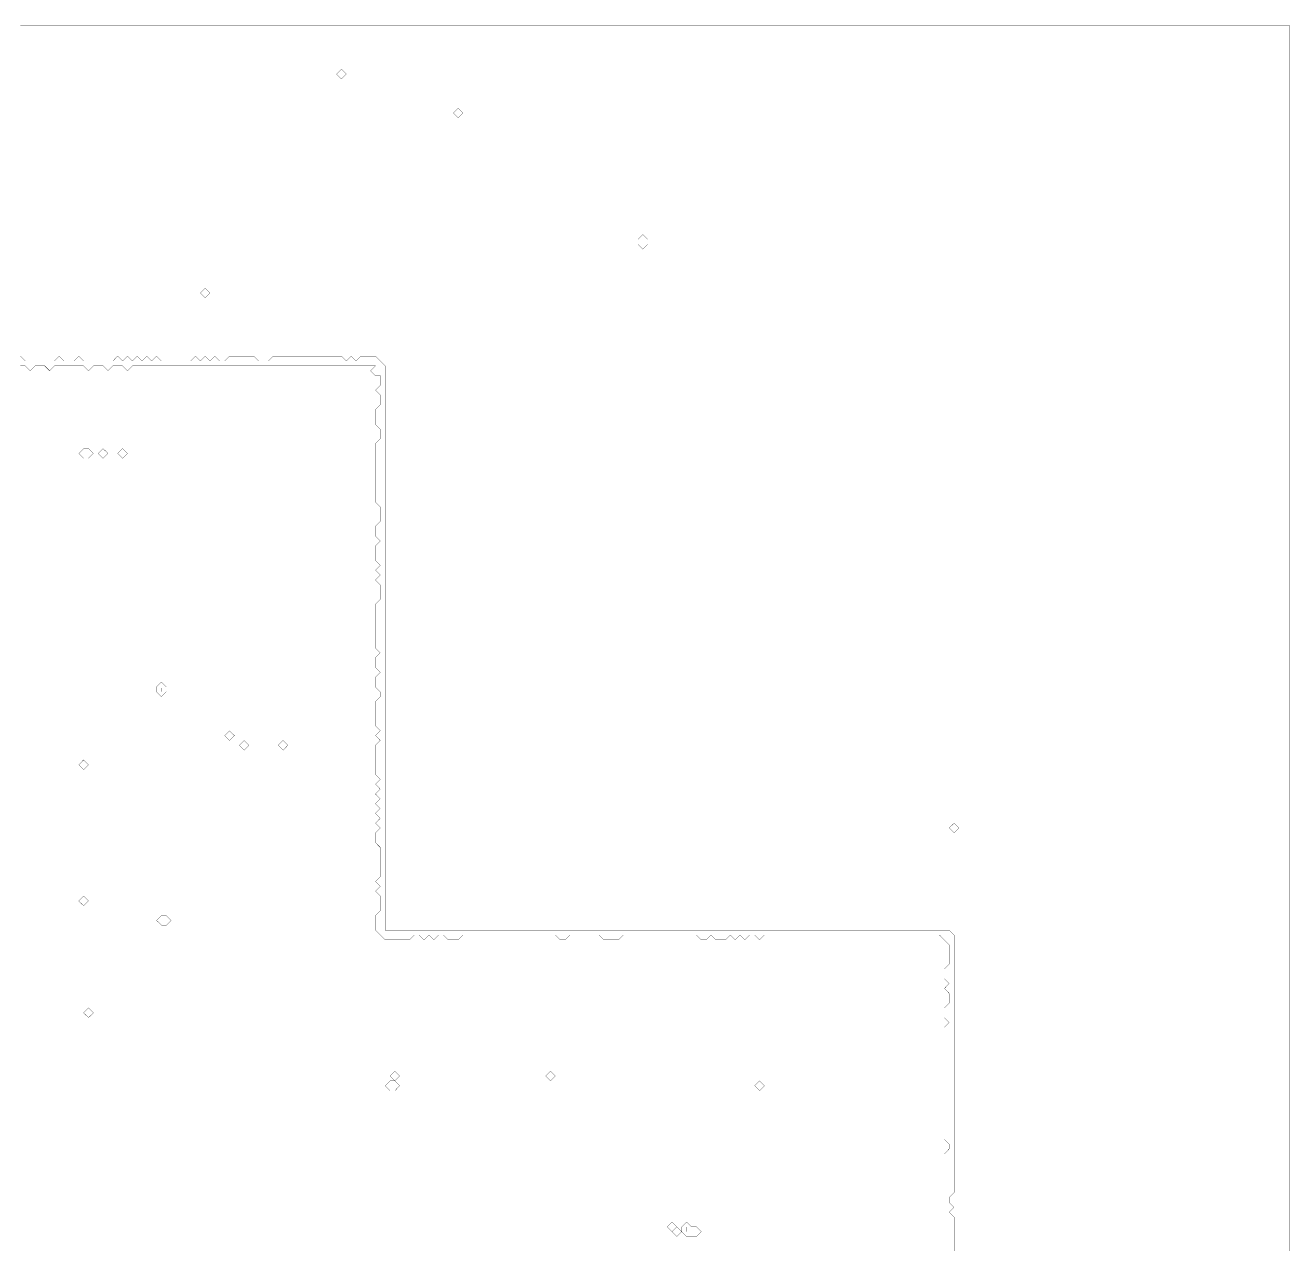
# Model space of a CAD drawing. Header units: metres. Extents: x 0 to 5148, y -5148 to 0.
# Drawn here: x 2529 to 5148, y -2534 to 0 of the extents above; entities that cross this region are included whole.
import ezdxf

# ---------------------------------------------------------------- set-up
doc = ezdxf.new("R2010")
doc.units = ezdxf.units.M
doc.layers.add('conductor', color=1, linetype='Continuous')
doc.layers.add('substrate', color=5, linetype='Continuous')

msp = doc.modelspace()

# ---------------------------------------------------------------- linework, layer by layer
at = {"layer": 'conductor', "const_width": 0.5}
msp.add_lwpolyline([(4432.7, -2538.7), (4432.7, -2528.6), (4432.7, -2518.6), (4432.7, -2508.5), (4432.7, -2498.4), (4432.7, -2488.3), (4432.7, -2478.3), (4432.7, -2468.2), (4432.7, -2458.1), (4432.7, -2448), (4432.7, -2438), (4432.7, -2427.9), (4432.7, -2417.8), (4432.7, -2407.7), (4432.7, -2397.7), (4432.7, -2387.6), (4432.7, -2377.5), (4432.7, -2367.4), (4432.7, -2357.4), (4432.7, -2347.3), (4432.7, -2337.2), (4442.7, -2327.1), (4442.7, -2317.1), (4432.7, -2307), (4432.7, -2296.9), (4432.7, -2286.8), (4432.7, -2276.8), (4432.7, -2266.7), (4432.7, -2256.6), (4432.7, -2246.6), (4432.7, -2236.5), (4432.7, -2226.4), (4432.7, -2216.3), (4432.7, -2206.3), (4432.7, -2196.2), (4432.7, -2186.1), (4432.7, -2176), (4432.7, -2166), (4432.7, -2155.9), (4432.7, -2145.8), (4432.7, -2135.7), (4432.7, -2125.7), (4432.7, -2115.6), (4432.7, -2105.5), (4432.7, -2095.4), (4432.7, -2085.4), (4432.7, -2075.3), (4442.7, -2065.2), (4432.7, -2055.1), (4432.7, -2045.1), (4432.7, -2035), (4442.7, -2024.9), (4442.7, -2014.8), (4442.7, -2004.8), (4432.7, -1994.7), (4442.7, -1984.6), (4432.7, -1974.5), (4432.7, -1964.5), (4432.7, -1954.4), (4442.7, -1944.3), (4442.7, -1934.2), (4442.7, -1924.2), (4442.7, -1914.1), (4442.7, -1904), (4432.7, -1894), (4422.6, -1883.9), (4412.5, -1883.9), (4402.4, -1883.9), (4392.4, -1883.9), (4382.3, -1883.9), (4372.2, -1883.9), (4362.1, -1883.9), (4352.1, -1883.9), (4342, -1883.9), (4331.9, -1883.9), (4321.8, -1883.9), (4311.8, -1883.9), (4301.7, -1883.9), (4291.6, -1883.9), (4281.5, -1883.9), (4271.5, -1883.9), (4261.4, -1883.9), (4251.3, -1883.9), (4241.2, -1883.9), (4231.2, -1883.9), (4221.1, -1883.9), (4211, -1883.9), (4200.9, -1883.9), (4190.9, -1883.9), (4180.8, -1883.9), (4170.7, -1883.9), (4160.7, -1883.9), (4150.6, -1883.9), (4140.5, -1883.9), (4130.4, -1883.9), (4120.4, -1883.9), (4110.3, -1883.9), (4100.2, -1883.9), (4090.1, -1883.9), (4080.1, -1883.9), (4070, -1883.9), (4059.9, -1883.9), (4049.8, -1894), (4039.8, -1883.9), (4029.7, -1883.9), (4019.6, -1894), (4009.5, -1883.9), (3999.5, -1894), (3989.4, -1883.9), (3979.3, -1894), (3969.2, -1894), (3959.2, -1894), (3949.1, -1883.9), (3939, -1894), (3928.9, -1894), (3918.9, -1883.9), (3908.8, -1883.9), (3898.7, -1883.9), (3888.6, -1883.9), (3878.6, -1883.9), (3868.5, -1883.9), (3858.4, -1883.9), (3848.4, -1883.9), (3838.3, -1883.9), (3828.2, -1883.9), (3818.1, -1883.9), (3808.1, -1883.9), (3798, -1883.9), (3787.9, -1883.9), (3777.8, -1883.9), (3767.8, -1883.9), (3757.7, -1894), (3747.6, -1894), (3737.5, -1894), (3727.5, -1894), (3717.4, -1883.9), (3707.3, -1883.9), (3697.2, -1883.9), (3687.2, -1883.9), (3677.1, -1883.9), (3667, -1883.9), (3656.9, -1883.9), (3646.9, -1894), (3636.8, -1894), (3626.7, -1883.9), (3616.6, -1883.9), (3606.6, -1883.9), (3596.5, -1883.9), (3586.4, -1883.9), (3576.3, -1883.9), (3566.3, -1883.9), (3556.2, -1883.9), (3546.1, -1883.9), (3536.1, -1883.9), (3526, -1883.9), (3515.9, -1883.9), (3505.8, -1883.9), (3495.8, -1883.9), (3485.7, -1883.9), (3475.6, -1883.9), (3465.5, -1883.9), (3455.5, -1883.9), (3445.4, -1883.9), (3435.3, -1883.9), (3425.2, -1894), (3415.2, -1894), (3405.1, -1894), (3395, -1883.9), (3384.9, -1883.9), (3374.9, -1894), (3364.8, -1883.9), (3354.7, -1894), (3344.6, -1883.9), (3334.6, -1883.9), (3324.5, -1894), (3314.4, -1894), (3304.3, -1894), (3294.3, -1894), (3284.2, -1894), (3274.1, -1894), (3264, -1883.9), (3254, -1873.8), (3254, -1863.7), (3254, -1853.7), (3254, -1843.6), (3264, -1833.5), (3264, -1823.4), (3264, -1813.4), (3264, -1803.3), (3254, -1793.2), (3264, -1783.1), (3254, -1773.1), (3264, -1763), (3264, -1752.9), (3264, -1742.8), (3264, -1732.8), (3264, -1722.7), (3264, -1712.6), (3264, -1702.5), (3254, -1692.5), (3254, -1682.4), (3254, -1672.3), (3264, -1662.2), (3254, -1652.2), (3264, -1642.1), (3254, -1632), (3264, -1621.9), (3254, -1611.9), (3264, -1601.8), (3254, -1591.7), (3264, -1581.7), (3254, -1571.6), (3264, -1561.5), (3254, -1551.4), (3254, -1541.4), (3254, -1531.3), (3254, -1521.2), (3254, -1511.1), (3254, -1501.1), (3254, -1491), (3264, -1480.9), (3254, -1470.8), (3264, -1460.8), (3254, -1450.7), (3254, -1440.6), (3254, -1430.5), (3254, -1420.5), (3254, -1410.4), (3254, -1400.3), (3264, -1390.2), (3264, -1380.2), (3254, -1370.1), (3254, -1360), (3254, -1349.9), (3264, -1339.9), (3254, -1329.8), (3254, -1319.7), (3254, -1309.6), (3264, -1299.6), (3254, -1289.5), (3254, -1279.4), (3254, -1269.4), (3254, -1259.3), (3254, -1249.2), (3254, -1239.1), (3254, -1229.1), (3254, -1219), (3254, -1208.9), (3254, -1198.8), (3264, -1188.8), (3264, -1178.7), (3264, -1168.6), (3264, -1158.5), (3254, -1148.5), (3264, -1138.4), (3254, -1128.3), (3264, -1118.2), (3254, -1108.2), (3254, -1098.1), (3254, -1088), (3254, -1077.9), (3264, -1067.9), (3254, -1057.8), (3254, -1047.7), (3254, -1037.6), (3264, -1027.6), (3264, -1017.5), (3264, -1007.4), (3264, -997.3), (3254, -987.3), (3254, -977.2), (3254, -967.1), (3254, -957.1), (3254, -947), (3254, -936.9), (3254, -926.8), (3254, -916.8), (3254, -906.7), (3254, -896.6), (3254, -886.5), (3254, -876.5), (3254, -866.4), (3264, -856.3), (3264, -846.2), (3264, -836.2), (3254, -826.1), (3254, -816), (3254, -805.9), (3254, -795.9), (3264, -785.8), (3264, -775.7), (3264, -765.6), (3254, -755.6), (3264, -745.5), (3264, -735.4), (3264, -725.3), (3254, -725.3), (3243.9, -715.3), (3254, -705.2), (3243.9, -705.2), (3233.8, -705.2), (3223.8, -705.2), (3213.7, -705.2), (3203.6, -705.2), (3193.5, -705.2), (3183.5, -705.2), (3173.4, -705.2), (3163.3, -705.2), (3153.2, -705.2), (3143.2, -705.2), (3133.1, -705.2), (3123, -705.2), (3112.9, -705.2), (3102.9, -705.2), (3092.8, -705.2), (3082.7, -705.2), (3072.6, -705.2), (3062.6, -705.2), (3052.5, -705.2), (3042.4, -705.2), (3032.3, -705.2), (3022.3, -705.2), (3012.2, -705.2), (3002.1, -705.2), (2992, -705.2), (2982, -705.2), (2971.9, -705.2), (2961.8, -705.2), (2951.7, -705.2), (2941.7, -705.2), (2931.6, -705.2), (2921.5, -705.2), (2911.4, -705.2), (2901.4, -705.2), (2891.3, -705.2), (2881.2, -705.2), (2871.2, -705.2), (2861.1, -705.2), (2851, -705.2), (2840.9, -705.2), (2830.9, -705.2), (2820.8, -705.2), (2810.7, -705.2), (2800.6, -705.2), (2790.6, -705.2), (2780.5, -705.2), (2770.4, -705.2), (2760.3, -705.2), (2750.3, -705.2), (2740.2, -715.3), (2730.1, -705.2), (2720, -705.2), (2710, -705.2), (2699.9, -715.3), (2689.8, -705.2), (2679.7, -705.2), (2669.7, -705.2), (2659.6, -715.3), (2649.5, -705.2), (2639.4, -705.2), (2629.4, -705.2), (2619.3, -705.2), (2609.2, -705.2), (2599.1, -705.2), (2589.1, -705.2), (2579, -715.3), (2568.9, -705.2), (2558.9, -705.2), (2548.8, -705.2), (2538.7, -715.3), (2528.6, -705.2), (2518.6, -705.2)], dxfattribs=at)
for points in [[(2639.4, -886.5), (2649.5, -876.5), (2659.6, -876.5), (2669.7, -886.5), (2659.6, -896.6), (2649.5, -896.6)], [(2679.7, -886.5), (2689.8, -876.5), (2699.9, -886.5), (2689.8, -896.6)], [(2720, -886.5), (2730.1, -876.5), (2740.2, -886.5), (2730.1, -896.6)], [(2800.6, -1370.1), (2810.7, -1360), (2820.8, -1370.1), (2820.8, -1380.2), (2810.7, -1390.2), (2800.6, -1380.2)], [(2941.7, -1470.8), (2951.7, -1460.8), (2961.8, -1470.8), (2951.7, -1480.9)], [(2971.9, -1491), (2982, -1480.9), (2992, -1491), (2982, -1501.1)], [(3052.5, -1491), (3062.6, -1480.9), (3072.6, -1491), (3062.6, -1501.1)], [(2639.4, -1531.3), (2649.5, -1521.2), (2659.6, -1531.3), (2649.5, -1541.4)], [(2639.4, -1813.4), (2649.5, -1803.3), (2659.6, -1813.4), (2649.5, -1823.4)], [(2800.6, -1853.7), (2810.7, -1843.6), (2820.8, -1843.6), (2830.9, -1853.7), (2820.8, -1863.7), (2810.7, -1863.7)], [(2649.5, -2045.1), (2659.6, -2035), (2669.7, -2045.1), (2659.6, -2055.1)], [(3284.2, -2176), (3294.3, -2166), (3304.3, -2176), (3294.3, -2186.1)], [(3606.6, -2176), (3616.6, -2166), (3626.7, -2176), (3616.6, -2186.1)], [(3274.1, -2196.2), (3284.2, -2186.1), (3294.3, -2186.1), (3304.3, -2196.2), (3294.3, -2206.3), (3284.2, -2206.3)], [(4039.8, -2196.2), (4049.8, -2186.1), (4059.9, -2196.2), (4049.8, -2206.3)], [(3858.4, -2488.3), (3868.5, -2478.3), (3878.6, -2488.3), (3868.5, -2498.4)], [(3868.5, -2498.4), (3878.6, -2488.3), (3888.6, -2498.4), (3878.6, -2508.5)], [(3888.6, -2488.3), (3898.7, -2478.3), (3908.8, -2488.3), (3918.9, -2488.3), (3928.9, -2498.4), (3918.9, -2508.5), (3908.8, -2508.5), (3898.7, -2508.5), (3888.6, -2498.4)]]:
    msp.add_lwpolyline(points, close=True, dxfattribs=at)
at = {"layer": 'substrate', "const_width": 0.5}
for points in [[(5147.9, -2538.7), (5147.9, -2528.6), (5147.9, -2518.6), (5147.9, -2508.5), (5147.9, -2498.4), (5147.9, -2488.3), (5147.9, -2478.3), (5147.9, -2468.2), (5147.9, -2458.1), (5147.9, -2448), (5147.9, -2438), (5147.9, -2427.9), (5147.9, -2417.8), (5147.9, -2407.7), (5147.9, -2397.7), (5147.9, -2387.6), (5147.9, -2377.5), (5147.9, -2367.4), (5147.9, -2357.4), (5147.9, -2347.3), (5147.9, -2337.2), (5147.9, -2327.1), (5147.9, -2317.1), (5147.9, -2307), (5147.9, -2296.9), (5147.9, -2286.8), (5147.9, -2276.8), (5147.9, -2266.7), (5147.9, -2256.6), (5147.9, -2246.6), (5147.9, -2236.5), (5147.9, -2226.4), (5147.9, -2216.3), (5147.9, -2206.3), (5147.9, -2196.2), (5147.9, -2186.1), (5147.9, -2176), (5147.9, -2166), (5147.9, -2155.9), (5147.9, -2145.8), (5147.9, -2135.7), (5147.9, -2125.7), (5147.9, -2115.6), (5147.9, -2105.5), (5147.9, -2095.4), (5147.9, -2085.4), (5147.9, -2075.3), (5147.9, -2065.2), (5147.9, -2055.1), (5147.9, -2045.1), (5147.9, -2035), (5147.9, -2024.9), (5147.9, -2014.8), (5147.9, -2004.8), (5147.9, -1994.7), (5147.9, -1984.6), (5147.9, -1974.5), (5147.9, -1964.5), (5147.9, -1954.4), (5147.9, -1944.3), (5147.9, -1934.2), (5147.9, -1924.2), (5147.9, -1914.1), (5147.9, -1904), (5147.9, -1894), (5147.9, -1883.9), (5147.9, -1873.8), (5147.9, -1863.7), (5147.9, -1853.7), (5147.9, -1843.6), (5147.9, -1833.5), (5147.9, -1823.4), (5147.9, -1813.4), (5147.9, -1803.3), (5147.9, -1793.2), (5147.9, -1783.1), (5147.9, -1773.1), (5147.9, -1763), (5147.9, -1752.9), (5147.9, -1742.8), (5147.9, -1732.8), (5147.9, -1722.7), (5147.9, -1712.6), (5147.9, -1702.5), (5147.9, -1692.5), (5147.9, -1682.4), (5147.9, -1672.3), (5147.9, -1662.2), (5147.9, -1652.2), (5147.9, -1642.1), (5147.9, -1632), (5147.9, -1621.9), (5147.9, -1611.9), (5147.9, -1601.8), (5147.9, -1591.7), (5147.9, -1581.7), (5147.9, -1571.6), (5147.9, -1561.5), (5147.9, -1551.4), (5147.9, -1541.4), (5147.9, -1531.3), (5147.9, -1521.2), (5147.9, -1511.1), (5147.9, -1501.1), (5147.9, -1491), (5147.9, -1480.9), (5147.9, -1470.8), (5147.9, -1460.8), (5147.9, -1450.7), (5147.9, -1440.6), (5147.9, -1430.5), (5147.9, -1420.5), (5147.9, -1410.4), (5147.9, -1400.3), (5147.9, -1390.2), (5147.9, -1380.2), (5147.9, -1370.1), (5147.9, -1360), (5147.9, -1349.9), (5147.9, -1339.9), (5147.9, -1329.8), (5147.9, -1319.7), (5147.9, -1309.6), (5147.9, -1299.6), (5147.9, -1289.5), (5147.9, -1279.4), (5147.9, -1269.4), (5147.9, -1259.3), (5147.9, -1249.2), (5147.9, -1239.1), (5147.9, -1229.1), (5147.9, -1219), (5147.9, -1208.9), (5147.9, -1198.8), (5147.9, -1188.8), (5147.9, -1178.7), (5147.9, -1168.6), (5147.9, -1158.5), (5147.9, -1148.5), (5147.9, -1138.4), (5147.9, -1128.3), (5147.9, -1118.2), (5147.9, -1108.2), (5147.9, -1098.1), (5147.9, -1088), (5147.9, -1077.9), (5147.9, -1067.9), (5147.9, -1057.8), (5147.9, -1047.7), (5147.9, -1037.6), (5147.9, -1027.6), (5147.9, -1017.5), (5147.9, -1007.4), (5147.9, -997.3), (5147.9, -987.3), (5147.9, -977.2), (5147.9, -967.1), (5147.9, -957.1), (5147.9, -947), (5147.9, -936.9), (5147.9, -926.8), (5147.9, -916.8), (5147.9, -906.7), (5147.9, -896.6), (5147.9, -886.5), (5147.9, -876.5), (5147.9, -866.4), (5147.9, -856.3), (5147.9, -846.2), (5147.9, -836.2), (5147.9, -826.1), (5147.9, -816), (5147.9, -805.9), (5147.9, -795.9), (5147.9, -785.8), (5147.9, -775.7), (5147.9, -765.6), (5147.9, -755.6), (5147.9, -745.5), (5147.9, -735.4), (5147.9, -725.3), (5147.9, -715.3), (5147.9, -705.2), (5147.9, -695.1), (5147.9, -685), (5147.9, -675), (5147.9, -664.9), (5147.9, -654.8), (5147.9, -644.8), (5147.9, -634.7), (5147.9, -624.6), (5147.9, -614.5), (5147.9, -604.5), (5147.9, -594.4), (5147.9, -584.3), (5147.9, -574.2), (5147.9, -564.2), (5147.9, -554.1), (5147.9, -544), (5147.9, -533.9), (5147.9, -523.9), (5147.9, -513.8), (5147.9, -503.7), (5147.9, -493.6), (5147.9, -483.6), (5147.9, -473.5), (5147.9, -463.4), (5147.9, -453.3), (5147.9, -443.3), (5147.9, -433.2), (5147.9, -423.1), (5147.9, -413), (5147.9, -403), (5147.9, -392.9), (5147.9, -382.8), (5147.9, -372.7), (5147.9, -362.7), (5147.9, -352.6), (5147.9, -342.5), (5147.9, -332.4), (5147.9, -322.4), (5147.9, -312.3), (5147.9, -302.2), (5147.9, -292.2), (5147.9, -282.1), (5147.9, -272), (5147.9, -261.9), (5147.9, -251.9), (5147.9, -241.8), (5147.9, -231.7), (5147.9, -221.6), (5147.9, -211.6), (5147.9, -201.5), (5147.9, -191.4), (5147.9, -181.3), (5147.9, -171.3), (5147.9, -161.2), (5147.9, -151.1), (5147.9, -141), (5147.9, -131), (5147.9, -120.9), (5147.9, -110.8), (5147.9, -100.7), (5147.9, -90.7), (5147.9, -80.6), (5147.9, -70.5), (5147.9, -60.4), (5147.9, -50.4), (5147.9, -40.3), (5147.9, -30.2), (5147.9, -20.1), (5147.9, -10.1), (5147.9, 0), (5137.9, 0), (5127.8, 0), (5117.7, 0), (5107.6, 0), (5097.6, 0), (5087.5, 0), (5077.4, 0), (5067.3, 0), (5057.3, 0), (5047.2, 0), (5037.1, 0), (5027, 0), (5017, 0), (5006.9, 0), (4996.8, 0), (4986.7, 0), (4976.7, 0), (4966.6, 0), (4956.5, 0), (4946.4, 0), (4936.4, 0), (4926.3, 0), (4916.2, 0), (4906.1, 0), (4896.1, 0), (4886, 0), (4875.9, 0), (4865.8, 0), (4855.8, 0), (4845.7, 0), (4835.6, 0), (4825.6, 0), (4815.5, 0), (4805.4, 0), (4795.3, 0), (4785.3, 0), (4775.2, 0), (4765.1, 0), (4755, 0), (4745, 0), (4734.9, 0), (4724.8, 0), (4714.7, 0), (4704.7, 0), (4694.6, 0), (4684.5, 0), (4674.4, 0), (4664.4, 0), (4654.3, 0), (4644.2, 0), (4634.1, 0), (4624.1, 0), (4614, 0), (4603.9, 0), (4593.8, 0), (4583.8, 0), (4573.7, 0), (4563.6, 0), (4553.5, 0), (4543.5, 0), (4533.4, 0), (4523.3, 0), (4513.2, 0), (4503.2, 0), (4493.1, 0), (4483, 0), (4473, 0), (4462.9, 0), (4452.8, 0), (4442.7, 0), (4432.7, 0), (4422.6, 0), (4412.5, 0), (4402.4, 0), (4392.4, 0), (4382.3, 0), (4372.2, 0), (4362.1, 0), (4352.1, 0), (4342, 0), (4331.9, 0), (4321.8, 0), (4311.8, 0), (4301.7, 0), (4291.6, 0), (4281.5, 0), (4271.5, 0), (4261.4, 0), (4251.3, 0), (4241.2, 0), (4231.2, 0), (4221.1, 0), (4211, 0), (4200.9, 0), (4190.9, 0), (4180.8, 0), (4170.7, 0), (4160.7, 0), (4150.6, 0), (4140.5, 0), (4130.4, 0), (4120.4, 0), (4110.3, 0), (4100.2, 0), (4090.1, 0), (4080.1, 0), (4070, 0), (4059.9, 0), (4049.8, 0), (4039.8, 0), (4029.7, 0), (4019.6, 0), (4009.5, 0), (3999.5, 0), (3989.4, 0), (3979.3, 0), (3969.2, 0), (3959.2, 0), (3949.1, 0), (3939, 0), (3928.9, 0), (3918.9, 0), (3908.8, 0), (3898.7, 0), (3888.6, 0), (3878.6, 0), (3868.5, 0), (3858.4, 0), (3848.4, 0), (3838.3, 0), (3828.2, 0), (3818.1, 0), (3808.1, 0), (3798, 0), (3787.9, 0), (3777.8, 0), (3767.8, 0), (3757.7, 0), (3747.6, 0), (3737.5, 0), (3727.5, 0), (3717.4, 0), (3707.3, 0), (3697.2, 0), (3687.2, 0), (3677.1, 0), (3667, 0), (3656.9, 0), (3646.9, 0), (3636.8, 0), (3626.7, 0), (3616.6, 0), (3606.6, 0), (3596.5, 0), (3586.4, 0), (3576.3, 0), (3566.3, 0), (3556.2, 0), (3546.1, 0), (3536.1, 0), (3526, 0), (3515.9, 0), (3505.8, 0), (3495.8, 0), (3485.7, 0), (3475.6, 0), (3465.5, 0), (3455.5, 0), (3445.4, 0), (3435.3, 0), (3425.2, 0), (3415.2, 0), (3405.1, 0), (3395, 0), (3384.9, 0), (3374.9, 0), (3364.8, 0), (3354.7, 0), (3344.6, 0), (3334.6, 0), (3324.5, 0), (3314.4, 0), (3304.3, 0), (3294.3, 0), (3284.2, 0), (3274.1, 0), (3264, 0), (3254, 0), (3243.9, 0), (3233.8, 0), (3223.8, 0), (3213.7, 0), (3203.6, 0), (3193.5, 0), (3183.5, 0), (3173.4, 0), (3163.3, 0), (3153.2, 0), (3143.2, 0), (3133.1, 0), (3123, 0), (3112.9, 0), (3102.9, 0), (3092.8, 0), (3082.7, 0), (3072.6, 0), (3062.6, 0), (3052.5, 0), (3042.4, 0), (3032.3, 0), (3022.3, 0), (3012.2, 0), (3002.1, 0), (2992, 0), (2982, 0), (2971.9, 0), (2961.8, 0), (2951.7, 0), (2941.7, 0), (2931.6, 0), (2921.5, 0), (2911.4, 0), (2901.4, 0), (2891.3, 0), (2881.2, 0), (2871.2, 0), (2861.1, 0), (2851, 0), (2840.9, 0), (2830.9, 0), (2820.8, 0), (2810.7, 0), (2800.6, 0), (2790.6, 0), (2780.5, 0), (2770.4, 0), (2760.3, 0), (2750.3, 0), (2740.2, 0), (2730.1, 0), (2720, 0), (2710, 0), (2699.9, 0), (2689.8, 0), (2679.7, 0), (2669.7, 0), (2659.6, 0), (2649.5, 0), (2639.4, 0), (2629.4, 0), (2619.3, 0), (2609.2, 0), (2599.1, 0), (2589.1, 0), (2579, 0), (2568.9, 0), (2558.9, 0), (2548.8, 0), (2538.7, 0), (2528.6, 0), (2518.6, 0)], [(2518.6, -685), (2528.6, -695.1), (2538.7, -695.1), (2548.8, -695.1), (2558.9, -695.1), (2568.9, -695.1), (2579, -695.1), (2589.1, -695.1), (2599.1, -685), (2609.2, -695.1), (2619.3, -695.1), (2629.4, -695.1), (2639.4, -685), (2649.5, -695.1), (2659.6, -695.1), (2669.7, -695.1), (2679.7, -695.1), (2689.8, -695.1), (2699.9, -695.1), (2710, -695.1), (2720, -685), (2730.1, -695.1), (2740.2, -685), (2750.3, -695.1), (2760.3, -685), (2770.4, -695.1), (2780.5, -685), (2790.6, -695.1), (2800.6, -685), (2810.7, -695.1), (2820.8, -695.1), (2830.9, -695.1), (2840.9, -695.1), (2851, -695.1), (2861.1, -695.1), (2871.2, -695.1), (2881.2, -685), (2891.3, -695.1), (2901.4, -685), (2911.4, -695.1), (2921.5, -685), (2931.6, -695.1), (2941.7, -695.1), (2951.7, -685), (2961.8, -685), (2971.9, -685), (2982, -685), (2992, -685), (3002.1, -685), (3012.2, -695.1), (3022.3, -695.1), (3032.3, -695.1), (3042.4, -685), (3052.5, -685), (3062.6, -685), (3072.6, -685), (3082.7, -685), (3092.8, -685), (3102.9, -685), (3112.9, -685), (3123, -685), (3133.1, -685), (3143.2, -685), (3153.2, -685), (3163.3, -685), (3173.4, -685), (3183.5, -685), (3193.5, -695.1), (3203.6, -685), (3213.7, -695.1), (3223.8, -685), (3233.8, -685), (3243.9, -685), (3254, -685), (3264, -695.1), (3274.1, -705.2), (3274.1, -715.3), (3274.1, -725.3), (3274.1, -735.4), (3274.1, -745.5), (3274.1, -755.6), (3274.1, -765.6), (3274.1, -775.7), (3274.1, -785.8), (3274.1, -795.9), (3274.1, -805.9), (3274.1, -816), (3274.1, -826.1), (3274.1, -836.2), (3274.1, -846.2), (3274.1, -856.3), (3274.1, -866.4), (3274.1, -876.5), (3274.1, -886.5), (3274.1, -896.6), (3274.1, -906.7), (3274.1, -916.8), (3274.1, -926.8), (3274.1, -936.9), (3274.1, -947), (3274.1, -957.1), (3274.1, -967.1), (3274.1, -977.2), (3274.1, -987.3), (3274.1, -997.3), (3274.1, -1007.4), (3274.1, -1017.5), (3274.1, -1027.6), (3274.1, -1037.6), (3274.1, -1047.7), (3274.1, -1057.8), (3274.1, -1067.9), (3274.1, -1077.9), (3274.1, -1088), (3274.1, -1098.1), (3274.1, -1108.2), (3274.1, -1118.2), (3274.1, -1128.3), (3274.1, -1138.4), (3274.1, -1148.5), (3274.1, -1158.5), (3274.1, -1168.6), (3274.1, -1178.7), (3274.1, -1188.8), (3274.1, -1198.8), (3274.1, -1208.9), (3274.1, -1219), (3274.1, -1229.1), (3274.1, -1239.1), (3274.1, -1249.2), (3274.1, -1259.3), (3274.1, -1269.4), (3274.1, -1279.4), (3274.1, -1289.5), (3274.1, -1299.6), (3274.1, -1309.6), (3274.1, -1319.7), (3274.1, -1329.8), (3274.1, -1339.9), (3274.1, -1349.9), (3274.1, -1360), (3274.1, -1370.1), (3274.1, -1380.2), (3274.1, -1390.2), (3274.1, -1400.3), (3274.1, -1410.4), (3274.1, -1420.5), (3274.1, -1430.5), (3274.1, -1440.6), (3274.1, -1450.7), (3274.1, -1460.8), (3274.1, -1470.8), (3274.1, -1480.9), (3274.1, -1491), (3274.1, -1501.1), (3274.1, -1511.1), (3274.1, -1521.2), (3274.1, -1531.3), (3274.1, -1541.4), (3274.1, -1551.4), (3274.1, -1561.5), (3274.1, -1571.6), (3274.1, -1581.7), (3274.1, -1591.7), (3274.1, -1601.8), (3274.1, -1611.9), (3274.1, -1621.9), (3274.1, -1632), (3274.1, -1642.1), (3274.1, -1652.2), (3274.1, -1662.2), (3274.1, -1672.3), (3274.1, -1682.4), (3274.1, -1692.5), (3274.1, -1702.5), (3274.1, -1712.6), (3274.1, -1722.7), (3274.1, -1732.8), (3274.1, -1742.8), (3274.1, -1752.9), (3274.1, -1763), (3274.1, -1773.1), (3274.1, -1783.1), (3274.1, -1793.2), (3274.1, -1803.3), (3274.1, -1813.4), (3274.1, -1823.4), (3274.1, -1833.5), (3274.1, -1843.6), (3274.1, -1853.7), (3274.1, -1863.7), (3274.1, -1873.8), (3284.2, -1873.8), (3294.3, -1873.8), (3304.3, -1873.8), (3314.4, -1873.8), (3324.5, -1873.8), (3334.6, -1873.8), (3344.6, -1873.8), (3354.7, -1873.8), (3364.8, -1873.8), (3374.9, -1873.8), (3384.9, -1873.8), (3395, -1873.8), (3405.1, -1873.8), (3415.2, -1873.8), (3425.2, -1873.8), (3435.3, -1873.8), (3445.4, -1873.8), (3455.5, -1873.8), (3465.5, -1873.8), (3475.6, -1873.8), (3485.7, -1873.8), (3495.8, -1873.8), (3505.8, -1873.8), (3515.9, -1873.8), (3526, -1873.8), (3536.1, -1873.8), (3546.1, -1873.8), (3556.2, -1873.8), (3566.3, -1873.8), (3576.3, -1873.8), (3586.4, -1873.8), (3596.5, -1873.8), (3606.6, -1873.8), (3616.6, -1873.8), (3626.7, -1873.8), (3636.8, -1873.8), (3646.9, -1873.8), (3656.9, -1873.8), (3667, -1873.8), (3677.1, -1873.8), (3687.2, -1873.8), (3697.2, -1873.8), (3707.3, -1873.8), (3717.4, -1873.8), (3727.5, -1873.8), (3737.5, -1873.8), (3747.6, -1873.8), (3757.7, -1873.8), (3767.8, -1873.8), (3777.8, -1873.8), (3787.9, -1873.8), (3798, -1873.8), (3808.1, -1873.8), (3818.1, -1873.8), (3828.2, -1873.8), (3838.3, -1873.8), (3848.4, -1873.8), (3858.4, -1873.8), (3868.5, -1873.8), (3878.6, -1873.8), (3888.6, -1873.8), (3898.7, -1873.8), (3908.8, -1873.8), (3918.9, -1873.8), (3928.9, -1873.8), (3939, -1873.8), (3949.1, -1873.8), (3959.2, -1873.8), (3969.2, -1873.8), (3979.3, -1873.8), (3989.4, -1873.8), (3999.5, -1873.8), (4009.5, -1873.8), (4019.6, -1873.8), (4029.7, -1873.8), (4039.8, -1873.8), (4049.8, -1873.8), (4059.9, -1873.8), (4070, -1873.8), (4080.1, -1873.8), (4090.1, -1873.8), (4100.2, -1873.8), (4110.3, -1873.8), (4120.4, -1873.8), (4130.4, -1873.8), (4140.5, -1873.8), (4150.6, -1873.8), (4160.7, -1873.8), (4170.7, -1873.8), (4180.8, -1873.8), (4190.9, -1873.8), (4200.9, -1873.8), (4211, -1873.8), (4221.1, -1873.8), (4231.2, -1873.8), (4241.2, -1873.8), (4251.3, -1873.8), (4261.4, -1873.8), (4271.5, -1873.8), (4281.5, -1873.8), (4291.6, -1873.8), (4301.7, -1873.8), (4311.8, -1873.8), (4321.8, -1873.8), (4331.9, -1873.8), (4342, -1873.8), (4352.1, -1873.8), (4362.1, -1873.8), (4372.2, -1873.8), (4382.3, -1873.8), (4392.4, -1873.8), (4402.4, -1873.8), (4412.5, -1873.8), (4422.6, -1873.8), (4432.7, -1873.8), (4442.7, -1873.8), (4452.8, -1883.9), (4452.8, -1894), (4452.8, -1904), (4452.8, -1914.1), (4452.8, -1924.2), (4452.8, -1934.2), (4452.8, -1944.3), (4452.8, -1954.4), (4452.8, -1964.5), (4452.8, -1974.5), (4452.8, -1984.6), (4452.8, -1994.7), (4452.8, -2004.8), (4452.8, -2014.8), (4452.8, -2024.9), (4452.8, -2035), (4452.8, -2045.1), (4452.8, -2055.1), (4452.8, -2065.2), (4452.8, -2075.3), (4452.8, -2085.4), (4452.8, -2095.4), (4452.8, -2105.5), (4452.8, -2115.6), (4452.8, -2125.7), (4452.8, -2135.7), (4452.8, -2145.8), (4452.8, -2155.9), (4452.8, -2166), (4452.8, -2176), (4452.8, -2186.1), (4452.8, -2196.2), (4452.8, -2206.3), (4452.8, -2216.3), (4452.8, -2226.4), (4452.8, -2236.5), (4452.8, -2246.6), (4452.8, -2256.6), (4452.8, -2266.7), (4452.8, -2276.8), (4452.8, -2286.8), (4452.8, -2296.9), (4452.8, -2307), (4452.8, -2317.1), (4452.8, -2327.1), (4452.8, -2337.2), (4452.8, -2347.3), (4452.8, -2357.4), (4452.8, -2367.4), (4452.8, -2377.5), (4452.8, -2387.6), (4452.8, -2397.7), (4452.8, -2407.7), (4452.8, -2417.8), (4442.7, -2427.9), (4442.7, -2438), (4452.8, -2448), (4442.7, -2458.1), (4452.8, -2468.2), (4452.8, -2478.3), (4452.8, -2488.3), (4452.8, -2498.4), (4452.8, -2508.5), (4452.8, -2518.6), (4452.8, -2528.6), (4452.8, -2538.7)]]:
    msp.add_lwpolyline(points, dxfattribs=at)
for points in [[(3173.4, -100.7), (3183.5, -90.7), (3193.5, -100.7), (3183.5, -110.8)], [(3415.2, -181.3), (3425.2, -171.3), (3435.3, -181.3), (3425.2, -191.4)], [(3798, -443.3), (3808.1, -433.2), (3818.1, -443.3), (3818.1, -453.3), (3808.1, -463.4), (3798, -453.3)], [(2891.3, -554.1), (2901.4, -544), (2911.4, -554.1), (2901.4, -564.2)], [(2649.5, -886.5)], [(2669.7, -876.5)], [(2689.8, -886.5)], [(2730.1, -886.5)], [(2669.7, -896.6)], [(2810.7, -1370.1), (2810.7, -1380.2)], [(2951.7, -1470.8)], [(2649.5, -1531.3)], [(4442.7, -1662.2), (4452.8, -1652.2), (4462.9, -1662.2), (4452.8, -1672.3)], [(2649.5, -1813.4)], [(2810.7, -1853.7)], [(2649.5, -2186.1)], [(3294.3, -2176)], [(3616.6, -2176)], [(3898.7, -2488.3), (3898.7, -2498.4)], [(3918.9, -2498.4)]]:
    msp.add_lwpolyline(points, close=True, dxfattribs=at)

doc.saveas('drawing.dxf')
